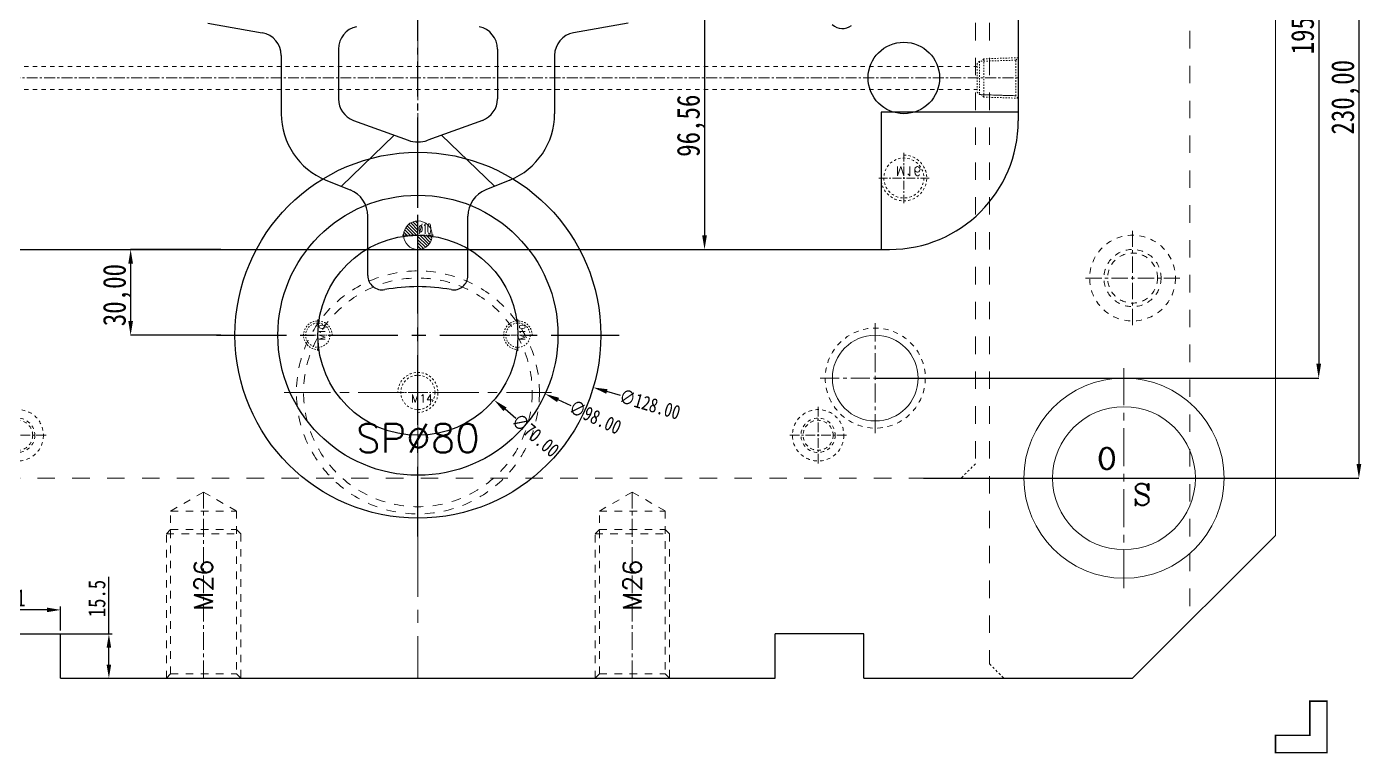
# Model space of a CAD drawing. Header units: millimetres. Extents: x -685 to 1888, y -6001 to 855.
# Drawn here: x 69 to 535.8, y -1585 to -1330.8 of the extents above; entities that cross this region are included whole.
import ezdxf
from ezdxf.enums import TextEntityAlignment as Align

# ---------------------------------------------------------------- set-up
doc = ezdxf.new("R2010")
doc.units = ezdxf.units.MM
doc.header["$LTSCALE"] = 16.335
doc.header["$PDMODE"] = 3
doc.header["$PDSIZE"] = 0.3125
doc.linetypes.add('CENTER', pattern=[0.6, 0.375, -0.075, 0.075, -0.075])
doc.linetypes.add('HIDDEN', pattern=[0.2, 0.1, -0.1])
doc.layers.get('0').update_dxf_attribs({"linetype": 'CONTINUOUS'})
doc.layers.get('Defpoints').update_dxf_attribs({"linetype": 'CONTINUOUS'})
for name, color, linetype, lineweight in [('cool', 153, 'HIDDEN', 9), ('dim', 82, 'CONTINUOUS', 9), ('epin', 13, 'CONTINUOUS', 9), ('moldbase', 7, 'CONTINUOUS', 20), ('screw', 33, 'CONTINUOUS', 13), ('sp', 193, 'CONTINUOUS', 9)]:
    doc.layers.add(name, color=color, linetype=linetype, lineweight=lineweight)
doc.styles.add('ROMANC', font='romanc.shx', dxfattribs={"bigfont": 'gbcbig.shx'})
doc.styles.get("Standard").update_dxf_attribs({"font": 'txt', "width": 0.8})
doc.styles.add('TXT', font='txt.shx', dxfattribs={"bigfont": 'gbcbig.shx'})
doc.styles.add('TXT05', font='txt.shx', dxfattribs={"width": 0.5, "bigfont": 'gbcbig.shx'})
doc.dimstyles.new('ISO-25', dxfattribs={"dimtxt": 8, "dimasz": 6, "dimexe": 1.25, "dimexo": 0.625, "dimgap": 0, "dimtad": 1, "dimdsep": 46, "dimtxsty": 'Standard', "dimcen": 0, "dimclrd": 4, "dimclre": 4, "dimclrt": 6, "dimazin": 0, "dimtfac": 1, "dimtofl": 0, "dimtmove": 0, "dimatfit": 3, "dimfxl": 0, "dimarcsym": 0})
doc.dimstyles.new('mold', dxfattribs={"dimtxt": 8, "dimasz": 5, "dimexe": 0, "dimexo": 0, "dimgap": 0, "dimtad": 1, "dimzin": 1, "dimtxsty": 'Standard', "dimcen": 0, "dimclrd": 4, "dimclre": 4, "dimclrt": 6, "dimazin": 0, "dimtfac": 1, "dimtofl": 0, "dimtmove": 0, "dimatfit": 3, "dimfxl": 0, "dimarcsym": 0})
doc.dimstyles.get("Standard").update_dxf_attribs({"dimtxt": 0.15625, "dimasz": 0.1875, "dimexe": 0.125, "dimexo": 0.0625, "dimtad": 0, "dimtih": 1, "dimtoh": 1, "dimdsep": 46, "dimtxsty": 'Standard', "dimcen": 0.09, "dimadec": 0, "dimazin": 0, "dimtp": 0.01, "dimtm": 0.01, "dimtfac": 1, "dimtofl": 0, "dimtmove": 0, "dimatfit": 3, "dimfxl": 0, "dimtolj": 1, "dimarcsym": 0})

# ---------------------------------------------------------------- blocks, each defined once
blk = doc.blocks.new('*D143')
at = {"color": 4, "lineweight": -2}
blk.add_line((240.09, -1467.87), (236.28, -1464.63), dxfattribs=at)
at = {"color": 4}
blk.add_solid([(236.82, -1463.99), (235.74, -1465.26), (232.47, -1461.39)], dxfattribs=at)
at = {"layer": 'Defpoints', "color": 0}
for p in [(179.15, -1416.03), (232.47, -1461.39)]:
    blk.add_point(p, dxfattribs=at)
at = {"color": 6, "insert": (246.94, -1473.7), "char_height": 5, "attachment_point": 5, "rotation": 319.6102}
blk.add_mtext('\\A1;∅70.00', dxfattribs=at)
blk = doc.blocks.new('*D144')
at = {"color": 4, "lineweight": -2}
blk.add_line((259.38, -1463.43), (254.84, -1461.34), dxfattribs=at)
at = {"color": 4}
blk.add_solid([(255.19, -1460.58), (254.49, -1462.09), (250.3, -1459.24)], dxfattribs=at)
at = {"layer": 'Defpoints', "color": 0}
for p in [(161.32, -1418.17), (250.3, -1459.24)]:
    blk.add_point(p, dxfattribs=at)
at = {"color": 6, "insert": (267.86, -1467.34), "char_height": 5, "attachment_point": 5, "rotation": 335.2248}
blk.add_mtext('\\A1;∅98.00', dxfattribs=at)
blk = doc.blocks.new('*D145')
at = {"color": 4, "lineweight": -2}
blk.add_line((276.73, -1459.83), (271.94, -1458.4), dxfattribs=at)
at = {"color": 4}
blk.add_solid([(272.18, -1457.6), (271.7, -1459.2), (267.15, -1456.97)], dxfattribs=at)
at = {"layer": 'Defpoints', "color": 0}
for p in [(144.47, -1420.44), (267.15, -1456.97)]:
    blk.add_point(p, dxfattribs=at)
at = {"color": 6, "insert": (286.96, -1462.87), "char_height": 5, "attachment_point": 5, "rotation": 343.4187}
blk.add_mtext('\\A1;∅128.00', dxfattribs=at)
blk = doc.blocks.new('*D141')
at = {"color": 4, "lineweight": -2}
for p, q in [((136.82, -1408.71), (105.31, -1408.71)), ((105.31, -1413.71), (105.31, -1433.71)), ((136.82, -1438.71), (105.31, -1438.71))]:
    blk.add_line(p, q, dxfattribs=at)
at = {"color": 4}
for points in [[(104.48, -1413.71), (106.14, -1413.71), (105.31, -1408.71)], [(104.48, -1433.71), (106.14, -1433.71), (105.31, -1438.71)]]:
    blk.add_solid(points, dxfattribs=at)
at = {"layer": 'Defpoints', "color": 0}
for p in [(136.82, -1408.71), (105.31, -1438.71), (136.82, -1438.71)]:
    blk.add_point(p, dxfattribs=at)
at = {"color": 6, "insert": (100.64, -1424.67), "char_height": 8, "attachment_point": 5, "rotation": 90}
blk.add_mtext('30,00', dxfattribs=at)
blk = doc.blocks.new('screw_m10_g')
at = {"layer": 'screw', "color": 1, "linetype": 'CENTER', "ltscale": 0.310989}
for p, q in [((0, -5.5), (0, 5.5)), ((-5.5, 0), (5.5, 0))]:
    blk.add_line(p, q, dxfattribs=at)
at = {"layer": 'screw', "linetype": 'HIDDEN', "ltscale": 0.310989}
blk.add_circle((0, 0), 4.25, dxfattribs=at)
at = {"layer": 'screw', "color": 92, "linetype": 'HIDDEN', "ltscale": 0.310989}
blk.add_arc((0, 0), 5, 270, 180, dxfattribs=at)
at = {"layer": 'screw', "color": 6, "style": 'TXT'}
blk.add_text('M10', height=2, dxfattribs=at).set_placement((-1.7, -2.5))
blk = doc.blocks.new('*D146')
at = {"color": 4, "lineweight": -2}
for p, q in [((296.88, -1312.15), (306.07, -1312.15)), ((306.07, -1317.15), (306.07, -1403.71)), ((296.88, -1408.71), (306.07, -1408.71))]:
    blk.add_line(p, q, dxfattribs=at)
at = {"color": 4}
for points in [[(305.24, -1317.15), (306.91, -1317.15), (306.07, -1312.15)], [(305.24, -1403.71), (306.91, -1403.71), (306.07, -1408.71)]]:
    blk.add_solid(points, dxfattribs=at)
at = {"layer": 'Defpoints', "color": 0}
for p in [(296.88, -1312.15), (296.88, -1408.71), (306.07, -1408.71)]:
    blk.add_point(p, dxfattribs=at)
at = {"color": 6, "insert": (301.41, -1365.42), "char_height": 8, "attachment_point": 5, "rotation": 90}
blk.add_mtext('96,56', dxfattribs=at)
blk = doc.blocks.new('*D153')
at = {"layer": 'Defpoints', "color": 0}
for p in [(49.81, -1534.79), (49.81, -1543.21), (80.81, -1543.21)]:
    blk.add_point(p, dxfattribs=at)
at = {"layer": 'dim', "color": 4, "lineweight": -2}
for p, q in [((49.81, -1542.01), (49.81, -1533.6)), ((76.01, -1534.79), (54.61, -1534.79)), ((80.81, -1542.01), (80.81, -1533.6))]:
    blk.add_line(p, q, dxfattribs=at)
at = {"layer": 'dim', "color": 4}
for points in [[(54.61, -1533.99), (54.61, -1535.59), (49.81, -1534.79)], [(76.01, -1533.99), (76.01, -1535.59), (80.81, -1534.79)]]:
    blk.add_solid(points, dxfattribs=at)
at = {"layer": 'dim', "color": 6, "insert": (65.31, -1530.6), "char_height": 6, "attachment_point": 5}
blk.add_mtext('31', dxfattribs=at)
blk = doc.blocks.new('*D154')
at = {"layer": 'Defpoints', "color": 0}
for p in [(78.9, -1543.21), (84.8, -1558.71), (97.71, -1558.71)]:
    blk.add_point(p, dxfattribs=at)
at = {"layer": 'dim', "color": 4, "lineweight": -2}
for p, q in [((97.71, -1543.21), (97.71, -1523.21)), ((80.1, -1543.21), (98.91, -1543.21)), ((97.71, -1553.91), (97.71, -1548.01)), ((86, -1558.71), (98.91, -1558.71))]:
    blk.add_line(p, q, dxfattribs=at)
at = {"layer": 'dim', "color": 4}
for points in [[(96.91, -1548.01), (98.51, -1548.01), (97.71, -1543.21)], [(96.91, -1553.91), (98.51, -1553.91), (97.71, -1558.71)]]:
    blk.add_solid(points, dxfattribs=at)
at = {"layer": 'dim', "color": 6, "insert": (93.51, -1530.81), "char_height": 6, "attachment_point": 5, "rotation": 90}
blk.add_mtext('15.5', dxfattribs=at)
blk = doc.blocks.new('screw_m14_g')
at = {"layer": 'screw', "color": 1, "linetype": 'CENTER', "ltscale": 0.435384}
for p, q in [((0, -7.7), (0, 7.7)), ((-7.7, 0), (7.7, 0))]:
    blk.add_line(p, q, dxfattribs=at)
at = {"layer": 'screw', "color": 33, "linetype": 'HIDDEN', "ltscale": 0.435384}
blk.add_circle((0, 0), 6, dxfattribs=at)
at = {"layer": 'screw', "color": 92, "linetype": 'HIDDEN', "ltscale": 0.435384}
blk.add_arc((0, 0), 7, 270, 180, dxfattribs=at)
at = {"layer": 'screw', "color": 6, "linetype": 'ByBlock', "style": 'TXT'}
blk.add_text('M14', height=2.8, dxfattribs=at).set_placement((-2.38, -3.5))
blk = doc.blocks.new('sp_80_th', base_point=(180.03, -1065.14))
at = {"layer": 'sp', "color": 1, "linetype": 'CENTER', "ltscale": 2.643404}
for p, q in [((180.03, -1111.89), (180.03, -1018.39)), ((133.28, -1065.14), (226.78, -1065.14))]:
    blk.add_line(p, q, dxfattribs=at)
at = {"layer": 'sp', "linetype": 'HIDDEN', "ltscale": 2.073258}
for radius in [42.5, 40]:
    blk.add_circle((180.03, -1065.14), radius, dxfattribs=at)
at = {"layer": 'sp', "color": 6, "style": 'TXT'}
blk.add_text('SP%%c80', height=10, dxfattribs=at).set_placement((180.03, -1081.14), align=Align.MIDDLE)
blk = doc.blocks.new('screw_m16_g')
at = {"layer": 'screw', "color": 1, "linetype": 'CENTER', "ltscale": 0.497582}
for p, q in [((0, -8.8), (0, 8.8)), ((-8.8, 0), (8.8, 0))]:
    blk.add_line(p, q, dxfattribs=at)
at = {"layer": 'screw', "color": 33, "linetype": 'HIDDEN', "ltscale": 0.497582}
blk.add_circle((0, 0), 7, dxfattribs=at)
at = {"layer": 'screw', "color": 92, "linetype": 'HIDDEN', "ltscale": 0.497582}
blk.add_arc((0, 0), 8, 270, 180, dxfattribs=at)
at = {"layer": 'screw', "color": 6, "style": 'TXT'}
blk.add_text('M16', height=3.2, dxfattribs=at).set_placement((-2.72, -4))
blk = doc.blocks.new('cool_jt_f12')
at = {"layer": 'cool', "ltscale": 0.3}
for p, q in [((0, 7.0785), (0.856, 6.2225)), ((0, 7.0785), (12, 6.7035)), ((0.856, 6.2225), (0.856, -6.2225)), ((13.5, 5.827375), (0.856, 6.2225)), ((0.856, 6.2225), (13.5, 5.827375)), ((12, 6.7035), (12.856, 5.8475)), ((12, 6.7035), (12, -6.7035)), ((14.327375, 5), (13.5, 5.827375)), ((13.5, -5.827375), (13.5, 5.827375)), ((14.327375, -5), (14.327375, 5)), ((0.856, -6.2225), (0, -7.0785)), ((0, -7.0785), (12, -6.7035)), ((0.856, -6.2225), (13.5, -5.827375)), ((12, -6.7035), (12.856, -5.8475)), ((13.5, -5.827375), (14.327375, -5))]:
    blk.add_line(p, q, dxfattribs=at)
blk = doc.blocks.new('124')
at = {"layer": 'cool', "color": 1, "linetype": 'CENTER', "ltscale": 0.621977}
blk.add_line((-4.19, -1348.71), (415.81, -1348.71), dxfattribs=at)
at = {"layer": 'cool', "ltscale": 0.932966}
for p, q in [((10.14, -1344.71), (401.48, -1344.71)), ((10.14, -1352.71), (401.48, -1352.71))]:
    blk.add_line(p, q, dxfattribs=at)
blk.add_blockref('cool_jt_f12', (-4.19, -1348.71), dxfattribs=at)
at = {"layer": 'cool', "ltscale": 0.932966, "rotation": 180}
blk.add_blockref('cool_jt_f12', (415.81, -1348.71), dxfattribs=at)
blk = doc.blocks.new('125')
at = {"layer": 'moldbase', "color": 1, "linetype": 'CENTER', "ltscale": 0.55978}
for p, q in [((-934.19, -963.81), (-934.19, -983.61)), ((-654.19, -963.81), (-654.19, -983.61)), ((-924.29, -973.71), (-944.09, -973.71)), ((-664.09, -973.71), (-644.29, -973.71)), ((-934.19, -1233.61), (-934.19, -1213.81)), ((-654.19, -1233.61), (-654.19, -1213.81)), ((-944.09, -1223.71), (-924.29, -1223.71)), ((-664.09, -1223.71), (-644.29, -1223.71)), ((-934.19, -1483.61), (-934.19, -1463.81)), ((-654.19, -1483.61), (-654.19, -1463.81)), ((-924.29, -1473.71), (-944.09, -1473.71)), ((-664.09, -1473.71), (-644.29, -1473.71))]:
    blk.add_line(p, q, dxfattribs=at)
at = {"layer": 'moldbase', "color": 1, "linetype": 'CENTER', "ltscale": 1.08846}
for p, q in [((-954.19, -974.46), (-954.19, -1012.96)), ((-634.19, -974.46), (-634.19, -1012.96)), ((-934.94, -993.71), (-973.44, -993.71)), ((-653.44, -993.71), (-614.94, -993.71)), ((-954.19, -1472.96), (-954.19, -1434.46)), ((-634.19, -1472.96), (-634.19, -1434.46)), ((-934.94, -1453.71), (-973.44, -1453.71)), ((-653.44, -1453.71), (-614.94, -1453.71))]:
    blk.add_line(p, q, dxfattribs=at)
at = {"layer": 'moldbase', "color": 8, "linetype": 'HIDDEN', "ltscale": 0.746373}
for centre, radius in [((-934.19, -973.71), 9), ((-654.19, -973.71), 9), ((-934.19, -973.71), 6), ((-934.19, -973.71), 5.25), ((-654.19, -973.71), 6), ((-654.19, -973.71), 5.25), ((-934.19, -1223.71), 9), ((-934.19, -1223.71), 6), ((-934.19, -1223.71), 5.25), ((-654.19, -1223.71), 9), ((-654.19, -1223.71), 6), ((-654.19, -1223.71), 5.25), ((-934.19, -1473.71), 9), ((-654.19, -1473.71), 9), ((-934.19, -1473.71), 6), ((-934.19, -1473.71), 5.25), ((-654.19, -1473.71), 6), ((-654.19, -1473.71), 5.25)]:
    blk.add_circle(centre, radius, dxfattribs=at)
at = {"layer": 'moldbase', "color": 8, "linetype": 'HIDDEN', "ltscale": 1.08846}
for centre in [(-954.19, -993.71), (-634.19, -993.71), (-954.19, -1453.71), (-634.19, -1453.71)]:
    blk.add_circle(centre, 17.5, dxfattribs=at)
at = {"layer": 'moldbase'}
for centre in [(-954.19, -993.71), (-634.19, -993.71), (-954.19, -1453.71), (-634.19, -1453.71)]:
    blk.add_circle(centre, 15, dxfattribs=at)
blk = doc.blocks.new('*D182')
at = {"color": 4, "lineweight": -2}
for p, q in [((492.14, -1258.71), (535, -1258.71)), ((535, -1263.71), (535, -1483.71)), ((382.64, -1488.71), (535, -1488.71))]:
    blk.add_line(p, q, dxfattribs=at)
at = {"color": 4}
for points in [[(534.17, -1263.71), (535.83, -1263.71), (535, -1258.71)], [(534.17, -1483.71), (535.83, -1483.71), (535, -1488.71)]]:
    blk.add_solid(points, dxfattribs=at)
at = {"layer": 'Defpoints', "color": 0}
for p in [(492.14, -1258.71), (382.64, -1488.71), (535, -1488.71)]:
    blk.add_point(p, dxfattribs=at)
at = {"color": 6, "insert": (530.33, -1355.46), "char_height": 8, "attachment_point": 5, "rotation": 90}
blk.add_mtext('230,00', dxfattribs=at)
blk = doc.blocks.new('*D185')
at = {"color": 4, "lineweight": -2}
for p, q in [((492.14, -1258.71), (520.93, -1258.71)), ((520.93, -1263.71), (520.93, -1448.71)), ((365.81, -1453.71), (520.93, -1453.71))]:
    blk.add_line(p, q, dxfattribs=at)
at = {"color": 4}
for points in [[(520.1, -1263.71), (521.77, -1263.71), (520.93, -1258.71)], [(520.1, -1448.71), (521.77, -1448.71), (520.93, -1453.71)]]:
    blk.add_solid(points, dxfattribs=at)
at = {"layer": 'Defpoints', "color": 0}
for p in [(492.14, -1258.71), (365.81, -1453.71), (520.93, -1453.71)]:
    blk.add_point(p, dxfattribs=at)
at = {"color": 6, "insert": (516.27, -1327.4), "char_height": 8, "attachment_point": 5, "rotation": 90}
blk.add_mtext('195,00', dxfattribs=at)
blk = doc.blocks.new('epin_ejp_10')
at = {"layer": 'epin'}
h = blk.add_hatch(dxfattribs=at)
h.set_pattern_fill('_ANSI31', color=123, scale=0.25, angle=90, style=0)
h.set_pattern_definition([(135, (-3501.19435, 375.4519), (-0.561266, -0.561266), [])])
h.paths.add_polyline_path([(0, 5, 0.414214), (-5, 0), (0, 0)])
h.paths.add_polyline_path([(5, 0), (0, 0), (0, -5, 0.414214)])
at = {"layer": 'epin', "color": 1, "linetype": 'CENTER', "ltscale": 0.310989}
for p, q in [((0, -5.5), (0, 5.5)), ((-5.5, 0), (5.5, 0))]:
    blk.add_line(p, q, dxfattribs=at)
at = {"layer": 'epin'}
blk.add_circle((0, 0), 5, dxfattribs=at)
at = {"layer": 'epin', "color": 6, "style": 'TXT05', "width": 0.5}
blk.add_text('%%c10', height=3.5, dxfattribs=at).set_placement((0.2, 0.5))
blk = doc.blocks.new('epin_ejp_8')
at = {"layer": 'epin'}
h = blk.add_hatch(dxfattribs=at)
h.set_pattern_fill('_ANSI31', color=123, scale=0.2, angle=90, style=0)
h.set_pattern_definition([(135, (-263.1036, 1313.3417), (-0.4490128, -0.4490128), [])])
h.paths.add_polyline_path([(0, 4, 0.414214), (-4, 0), (0, 0)])
h.paths.add_polyline_path([(4, 0), (0, 0), (0, -4, 0.414214)])
at = {"layer": 'epin', "color": 1, "linetype": 'CENTER', "ltscale": 0.248791}
for p, q in [((-4.4, 0), (4.4, 0)), ((0, -4.4), (0, 4.4))]:
    blk.add_line(p, q, dxfattribs=at)
at = {"layer": 'epin'}
blk.add_circle((0, 0), 4, dxfattribs=at)
at = {"layer": 'epin', "color": 6, "style": 'TXT05', "width": 0.5}
blk.add_text('%%c8', height=2.8, dxfattribs=at).set_placement((1.33, 1.8), align=Align.MIDDLE)
blk = doc.blocks.new('02')
at = {"layer": 'epin', "color": 4, "xscale": -1}
for p in [(142.23, -1125.71), (174.23, -1125.71)]:
    blk.add_blockref('epin_ejp_8', p, dxfattribs=at)
at = {"layer": 'epin', "color": 4}
for p in [(205.81, -1125.71), (237.81, -1125.71), (269.81, -1125.71)]:
    blk.add_blockref('epin_ejp_8', p, dxfattribs=at)
at = {"layer": 'epin', "color": 4, "rotation": 90}
for p in [(70.81, -1135.71), (53.31, -1177.71), (53.31, -1225.71), (53.31, -1274.71), (65.81, -1310.71)]:
    blk.add_blockref('epin_ejp_8', p, dxfattribs=at)
at = {"layer": 'epin', "color": 4, "xscale": -1, "rotation": 270}
for p in [(340.81, -1135.71), (358.31, -1177.71), (358.31, -1225.71), (358.31, -1274.71), (345.81, -1310.71)]:
    blk.add_blockref('epin_ejp_8', p, dxfattribs=at)
at = {"layer": 'epin'}
for name, p in [('epin_ejp_8', (135.81, -1322.71)), ('epin_ejp_8', (183.81, -1322.71)), ('epin_ejp_10', (205.81, -1403.71))]:
    blk.add_blockref(name, p, dxfattribs=at)
at = {"layer": 'epin', "xscale": -1}
for p in [(227.81, -1322.71), (275.81, -1322.71)]:
    blk.add_blockref('epin_ejp_8', p, dxfattribs=at)

msp = doc.modelspace()

# ---------------------------------------------------------------- linework, layer by layer
at = {"color": 1, "linetype": 'CENTER', "ltscale": 1.990328}
msp.add_line((205.812, -1413.709), (205.812, -1063.709), dxfattribs=at)
for p, q in [((415.812, -1103.709), (415.812, -1363.709)), ((367.812, -1360.709), (367.812, -1408.709)), ((415.812, -1360.709), (367.812, -1360.709)), ((40.812, -1408.709), (370.812, -1408.709)), ((49.812, -1543.209), (80.812, -1543.209)), ((80.812, -1558.709), (80.812, -1543.209)), ((330.812, -1558.709), (330.812, -1543.209)), ((361.812, -1543.209), (330.812, -1543.209)), ((361.812, -1558.709), (361.812, -1543.209)), ((80.812, -1558.709), (330.812, -1558.709)), ((361.812, -1558.709), (455.812, -1558.709))]:
    msp.add_line(p, q)
at = {"color": 2}
for p, q in [((132.301, -1329.572), (151.386, -1332.938)), ((279.322, -1329.572), (260.237, -1332.938)), ((177.997, -1338.603), (177.997, -1356.025)), ((233.626, -1338.603), (233.626, -1356.025)), ((157.997, -1340.816), (157.997, -1361.236)), ((253.626, -1340.816), (253.626, -1361.236)), ((183.261, -1363.543), (202.391, -1370.506)), ((228.362, -1363.543), (209.232, -1370.506)), ((197.504, -1368.727), (179.05, -1386.605)), ((214.119, -1368.727), (232.573, -1386.605)), ((173.632, -1384.416), (182.058, -1387.82)), ((237.991, -1384.416), (229.565, -1387.82)), ((188.312, -1417.85), (188.312, -1397.092)), ((223.312, -1417.85), (223.312, -1397.092))]:
    msp.add_line(p, q, dxfattribs=at)
at = {"color": 1, "linetype": 'CENTER', "ltscale": 3.980655}
for p, q in [((205.812, -1509.109), (205.812, -1368.309)), ((135.412, -1438.709), (276.212, -1438.709))]:
    msp.add_line(p, q, dxfattribs=at)
for centre, radius in [((375.812, -1348.709), 12.5), ((205.812, -1438.709), 64), ((205.812, -1438.709), 49), ((205.812, -1438.709), 35)]:
    msp.add_circle(centre, radius)
for centre, radius, start, end in [((354.317, -1326.429), 5, 225, 308.97359), ((370.812, -1363.709), 45, 270, 0)]:
    msp.add_arc(centre, radius, start, end)
at = {"color": 2}
for centre, radius, start, end in [((149.997, -1340.816), 8, 0, 80), ((185.997, -1338.603), 8, 102, 180), ((225.626, -1338.603), 8, 0, 78), ((261.626, -1340.816), 8, 100, 180), ((185.997, -1356.025), 8, 180, 250), ((225.626, -1356.025), 8, 290, 0), ((182.997, -1361.236), 25, 180, 248), ((228.626, -1361.236), 25, 292, 0), ((205.812, -1361.109), 10, 250, 290), ((178.312, -1397.092), 10, 0, 68), ((233.312, -1397.092), 10, 112, 180), ((193.312, -1417.85), 5, 180, 280.4373), ((218.312, -1417.85), 5, 259.5627, 0), ((205.812, -1485.709), 64, 79.5627, 100.4373)]:
    msp.add_arc(centre, radius, start, end, dxfattribs=at)
at = {"layer": 'moldbase', "color": 1, "linetype": 'CENTER', "ltscale": 3.731864}
msp.add_line((205.812, -958.709), (205.812, -1558.709), dxfattribs=at)
at = {"layer": 'moldbase', "color": 8, "linetype": 'HIDDEN', "ltscale": 3.731864}
for p, q in [((400.812, -963.709), (400.812, -1483.709)), ((405.812, -963.709), (405.812, -1553.709)), ((475.812, -978.709), (475.812, -1538.709)), ((395.812, -1488.709), (15.812, -1488.709))]:
    msp.add_line(p, q, dxfattribs=at)
at = {"layer": 'moldbase'}
for p, q in [((505.812, -1008.709), (505.812, -1508.709)), ((505.812, -1508.709), (455.812, -1558.709))]:
    msp.add_line(p, q, dxfattribs=at)
at = {"layer": 'moldbase', "color": 1, "linetype": 'CENTER', "ltscale": 0.932966}
for p, q in [((455.812, -1435.209), (455.812, -1402.209)), ((439.312, -1418.709), (472.312, -1418.709))]:
    msp.add_line(p, q, dxfattribs=at)
at = {"layer": 'moldbase', "color": 1, "linetype": 'CENTER', "ltscale": 2.176921}
for p, q in [((452.812, -1527.209), (452.812, -1450.209)), ((414.312, -1488.709), (491.312, -1488.709))]:
    msp.add_line(p, q, dxfattribs=at)
at = {"layer": 'moldbase', "color": 8, "linetype": 'HIDDEN', "ltscale": 0.466483}
for p, q in [((400.812, -1483.709), (395.812, -1488.709)), ((405.812, -1553.709), (410.812, -1558.709))]:
    msp.add_line(p, q, dxfattribs=at)
at = {"layer": 'moldbase', "const_width": 0.5}
msp.add_lwpolyline([(505.812, -1578.709), (517.812, -1578.709), (517.812, -1566.709), (523.812, -1566.709), (523.812, -1584.709), (505.812, -1584.709), (505.812, -1578.709)], dxfattribs=at)
at = {"layer": 'moldbase', "color": 8, "linetype": 'HIDDEN', "ltscale": 1.243955}
for radius in [15, 10, 8.75]:
    msp.add_circle((455.812, -1418.709), radius, dxfattribs=at)
at = {"layer": 'moldbase'}
for radius in [35, 25]:
    msp.add_circle((452.812, -1488.709), radius, dxfattribs=at)
at = {"layer": 'screw', "color": 8, "linetype": 'HIDDEN', "ltscale": 1.617141}
for p, q in [((119.312, -1500.209), (130.812, -1493.569)), ((130.812, -1493.569), (142.312, -1500.209)), ((269.312, -1500.209), (280.812, -1493.569)), ((280.812, -1493.569), (292.312, -1500.209)), ((119.312, -1557.209), (119.312, -1500.209)), ((119.312, -1500.209), (142.312, -1500.209)), ((142.312, -1500.209), (142.312, -1557.209)), ((269.312, -1557.209), (269.312, -1500.209)), ((269.312, -1500.209), (292.312, -1500.209)), ((292.312, -1500.209), (292.312, -1557.209)), ((117.812, -1558.709), (119.312, -1557.209)), ((119.312, -1557.209), (142.312, -1557.209)), ((142.312, -1557.209), (143.812, -1558.709)), ((267.812, -1558.709), (269.312, -1557.209)), ((269.312, -1557.209), (292.312, -1557.209)), ((292.312, -1557.209), (293.812, -1558.709))]:
    msp.add_line(p, q, dxfattribs=at)
at = {"layer": 'screw', "color": 1, "linetype": 'CENTER', "ltscale": 1.010713}
for p, q in [((130.812, -1558.709), (130.812, -1493.569)), ((280.812, -1558.709), (280.812, -1493.569))]:
    msp.add_line(p, q, dxfattribs=at)
at = {"layer": 'screw', "color": 92, "linetype": 'HIDDEN', "ltscale": 1.617141}
for p, q in [((117.812, -1508.209), (119.312, -1506.709)), ((119.312, -1506.709), (142.312, -1506.709)), ((142.312, -1506.709), (143.812, -1508.209)), ((267.812, -1508.209), (269.312, -1506.709)), ((269.312, -1506.709), (292.312, -1506.709)), ((292.312, -1506.709), (293.812, -1508.209)), ((117.812, -1558.709), (117.812, -1508.209)), ((117.812, -1508.209), (143.812, -1508.209)), ((143.812, -1508.209), (143.812, -1558.709)), ((267.812, -1558.709), (267.812, -1508.209)), ((267.812, -1508.209), (293.812, -1508.209)), ((293.812, -1508.209), (293.812, -1558.709))]:
    msp.add_line(p, q, dxfattribs=at)

# ---------------------------------------------------------------- block references
for name, p in [('125', (1000, 0)), ('02', (0, 0)), ('124', (0, 0))]:
    msp.add_blockref(name, p)
at = {"layer": 'screw', "xscale": -1, "rotation": 180}
msp.add_blockref('screw_m16_g', (375.812, -1383.709), dxfattribs=at)
at = {"layer": 'screw', "color": 4, "rotation": 90}
for p in [(170.812, -1438.709), (240.812, -1438.709)]:
    msp.add_blockref('screw_m10_g', p, dxfattribs=at)
at = {"layer": 'screw'}
msp.add_blockref('screw_m14_g', (205.812, -1458.709), dxfattribs=at)
at = {"layer": 'sp'}
msp.add_blockref('sp_80_th', (205.812, -1458.709), dxfattribs=at)

# ---------------------------------------------------------------- texts
at = {"layer": 'moldbase', "style": 'ROMANC'}
for s, p in [('O', (443.301, -1485.618)), ('S', (455.902, -1498.219))]:
    msp.add_text(s, height=7.5, dxfattribs=at).set_placement(p)
at = {"layer": 'screw', "color": 6, "linetype": 'HIDDEN', "ltscale": 1.617141, "style": 'TXT'}
for p in [(130.812, -1526.139), (280.812, -1526.139)]:
    msp.add_text('M26', height=6.5, rotation=90, dxfattribs=at).set_placement(p, align=Align.MIDDLE)

# ---------------------------------------------------------------- dimensions: what is measured, and where the dimension line sits
for base, p1, p2, picture, middle in [((520.932, -1453.709), (492.138, -1258.709), (365.812, -1453.709), '*D185', (520.932, -1327.395)), ((535, -1488.709), (492.138, -1258.709), (382.641, -1488.709), '*D182', (535, -1355.457)), ((306.072, -1408.709), (296.881, -1312.149), (296.881, -1408.709), '*D146', (306.072, -1365.418)), ((105.311, -1438.709), (136.823, -1408.709), (136.823, -1438.709), '*D141', (105.311, -1424.672))]:
    dim = msp.add_linear_dim(base=base, p1=p1, p2=p2, angle=90, dimstyle='mold')
    dim.commit()
    dim.dimension.update_dxf_attribs({"geometry": picture, "text_midpoint": middle, "dimtype": 160})
for p1, p2, picture, middle in [((161.322, -1418.175), (250.302, -1459.243), '*D144', (267.855, -1467.344)), ((179.154, -1416.029), (232.469, -1461.388), '*D143', (246.941, -1473.7)), ((144.473, -1420.445), (267.15, -1456.973), '*D145', (286.957, -1462.87))]:
    dim = msp.add_diameter_dim_2p(p1=p1, p2=p2, dimstyle='Standard', override={"dimtxt": 5, "dimasz": 5, "dimexe": 0, "dimexo": 0, "dimgap": 0, "dimtih": 0, "dimtoh": 0, "dimzin": 0, "dimcen": 0, "dimclrd": 4, "dimclre": 4, "dimclrt": 6, "dimadec": 2, "dimtp": 0, "dimtm": 0, "dimtzin": 0})
    dim.commit()
    dim.dimension.update_dxf_attribs({"geometry": picture, "text_midpoint": middle})
at = {"layer": 'dim'}
dim = msp.add_linear_dim(base=(49.812, -1534.795), p1=(80.812, -1543.209), p2=(49.812, -1543.209), dimstyle='ISO-25', override={"dimtxt": 6, "dimasz": 4.8, "dimexe": 1.1994, "dimexo": 1.1994, "dimgap": 1.1994}, dxfattribs=at)
dim.commit()
dim.dimension.update_dxf_attribs({"geometry": '*D153', "text_midpoint": (65.312, -1530.595)})
dim = msp.add_linear_dim(base=(97.709, -1558.709), p1=(78.901, -1543.209), p2=(84.801, -1558.709), angle=90, dimstyle='ISO-25', override={"dimtxt": 6, "dimasz": 4.8, "dimexe": 1.1994, "dimexo": 1.1994, "dimgap": 1.1994}, dxfattribs=at)
dim.commit()
dim.dimension.update_dxf_attribs({"geometry": '*D154', "text_midpoint": (97.709, -1530.809), "dimtype": 160})

doc.saveas('drawing.dxf')
